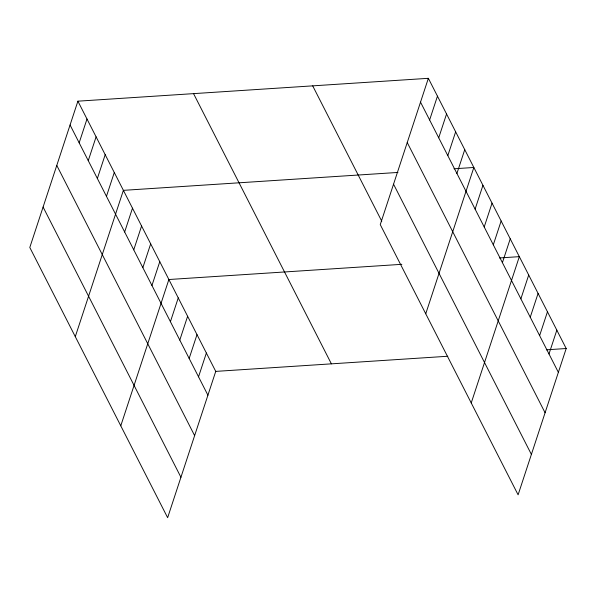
<?xml version="1.0" encoding="UTF-8"?>
<svg xmlns="http://www.w3.org/2000/svg" width="596" height="596" viewBox="0 0 596 596"><rect width="100%" height="100%" fill="white"/><g stroke="black" fill="none" stroke-linecap="round" stroke-linejoin="round"><path stroke-width="0.89" d="M77.897 101.178L29.8 247.474L167.64 517.686L215.745 371.39L77.897 101.178L428.36 78.314L566.2 348.526L518.103 494.822L380.255 224.61L428.36 78.314M79.164 142.831L86.994 119.014M88.26 160.659L96.098 136.842M97.364 178.495L105.194 154.677M106.461 196.33L114.29 172.512M75.29 336.643L123.387 190.347L397.949 172.438M124.653 232L132.483 208.183M133.75 249.836L141.58 226.011M142.846 267.664L150.684 243.846M151.95 285.499L159.78 261.681M120.779 425.812L168.877 279.517L401.846 264.319M170.419 321.706L178.249 297.888M179.791 340.085L187.621 316.267M189.163 358.457L196.993 334.639M198.535 376.828L206.372 353.011M429.627 119.967L437.457 96.15M438.723 137.803L446.553 113.985M447.82 155.638L455.649 131.82M456.916 173.473L464.746 149.656M425.745 313.779L473.842 167.483L453.966 168.78M475.109 209.136L482.946 185.319M484.213 226.972L492.043 203.154M493.309 244.807L501.139 220.989M502.406 262.642L510.236 238.825M471.235 402.948L519.332 256.652L499.455 257.956M520.874 298.849L528.704 275.032M530.246 317.221L538.084 293.403M539.626 335.6L547.456 311.782M548.998 353.972L556.828 330.154M215.745 371.39L447.797 356.252M546.323 349.822L566.2 348.526M420.523 102.132L558.37 372.344M407.239 142.556L545.079 412.76M393.546 184.194L531.386 454.405M312.706 85.861L381.768 221.235M193.551 93.632L331.391 363.843M70.067 124.996L207.915 395.208M56.776 165.412L194.624 435.624M43.091 207.058L180.931 477.262"/></g></svg>
